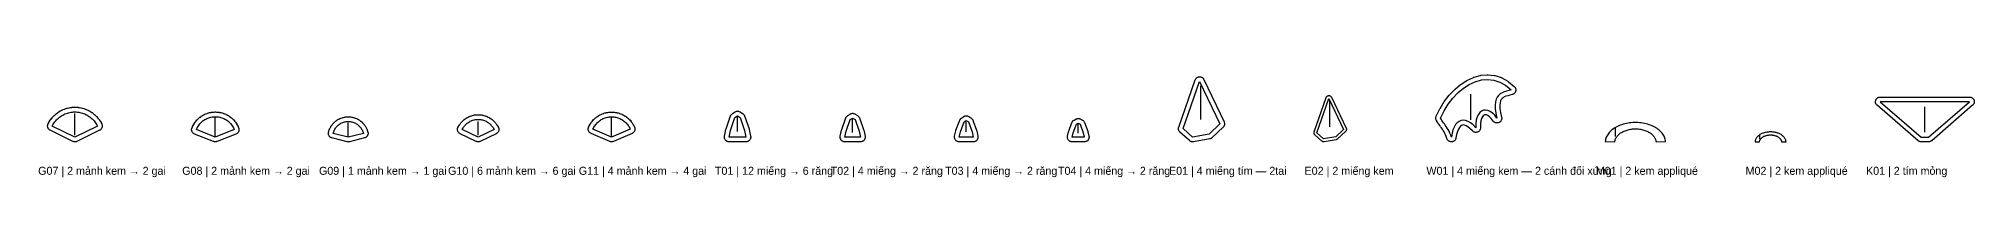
# Model space of a CAD drawing. Header units: millimetres. Extents: x 0 to 1635, y -23 to 178.
# Drawn here: x 1223.3 to 1634.5, y -5.5 to 16.2 of the extents above; entities that cross this region are included whole.
import ezdxf

# ---------------------------------------------------------------- set-up
doc = ezdxf.new("R2010")
doc.units = ezdxf.units.MM
for name, color, linetype in [('CUT', 7, 'Continuous'), ('GRAIN', 8, 'Continuous'), ('LABEL', 7, 'Continuous'), ('SEW', 1, 'Continuous')]:
    doc.layers.add(name, color=color, linetype=linetype)

msp = doc.modelspace()

# ---------------------------------------------------------------- linework, layer by layer
at = {"layer": 'CUT'}
for points in [[(1465.77, 4.06), (1465.7, 4.13), (1465.64, 4.2), (1465.59, 4.28), (1465.54, 4.37), (1465.5, 4.46), (1465.47, 4.55), (1465.45, 4.65), (1465.44, 4.74), (1465.44, 4.84), (1465.45, 4.94), (1465.47, 5.04), (1465.5, 5.13), (1469, 15.13), (1469.04, 15.22), (1469.08, 15.31), (1469.14, 15.39), (1469.2, 15.47), (1469.27, 15.54), (1469.34, 15.6), (1469.42, 15.65), (1469.51, 15.7), (1469.6, 15.74), (1469.69, 15.77), (1469.79, 15.79), (1469.89, 15.8), (1469.99, 15.8), (1470.08, 15.79), (1470.18, 15.77), (1470.27, 15.74), (1470.37, 15.71), (1470.45, 15.66), (1470.53, 15.61), (1470.61, 15.54), (1470.68, 15.47), (1470.74, 15.4), (1470.8, 15.32), (1470.84, 15.23), (1475.14, 6.23), (1475.18, 6.14), (1475.21, 6.05), (1475.23, 5.96), (1475.24, 5.86), (1475.24, 5.76), (1475.23, 5.67), (1475.22, 5.57), (1475.19, 5.48), (1475.15, 5.39), (1475.11, 5.3), (1475.06, 5.22), (1475, 5.15), (1474.93, 5.08), (1472.63, 2.88), (1472.56, 2.81), (1472.48, 2.76), (1472.39, 2.71), (1472.3, 2.67), (1472.21, 2.64), (1472.11, 2.61), (1468.61, 2.01), (1468.51, 2), (1468.41, 2), (1468.31, 2.01), (1468.21, 2.03), (1468.12, 2.05), (1468.02, 2.09), (1467.93, 2.14), (1467.85, 2.19), (1467.77, 2.26), (1465.77, 4.06)], [(1520.26, 6.52), (1520.22, 6.6), (1520.18, 6.69), (1520.16, 6.79), (1520.14, 6.88), (1520.13, 6.98), (1520.14, 7.07), (1520.15, 7.17), (1520.17, 7.26), (1520.2, 7.35), (1520.24, 7.44), (1521, 9), (1521.04, 9.08), (1521.93, 10.52), (1521.99, 10.6), (1522.98, 11.9), (1523.05, 11.98), (1524.14, 13.12), (1524.23, 13.2), (1525.39, 14.17), (1525.49, 14.25), (1526.72, 15.03), (1526.84, 15.1), (1528.11, 15.67), (1528.18, 15.7), (1528.26, 15.73), (1529.55, 16.08), (1529.64, 16.1), (1529.73, 16.11), (1531.04, 16.23), (1531.13, 16.23), (1531.23, 16.23), (1532.53, 16.09), (1532.63, 16.08), (1532.73, 16.05), (1534.01, 15.64), (1534.1, 15.61), (1534.19, 15.56), (1535.44, 14.87), (1535.52, 14.82), (1535.59, 14.76), (1536.78, 13.77), (1536.85, 13.7), (1536.91, 13.63), (1536.97, 13.55), (1537.02, 13.47), (1537.06, 13.38), (1537.09, 13.29), (1537.11, 13.2), (1537.13, 13.1), (1537.13, 13.01), (1537.13, 12.91), (1537.12, 12.81), (1537.09, 12.72), (1537.06, 12.63), (1537.02, 12.54), (1536.98, 12.46), (1536.92, 12.38), (1536.86, 12.31), (1536.79, 12.24), (1536.71, 12.18), (1536.63, 12.13), (1536.54, 12.09), (1536.45, 12.05), (1536.36, 12.03), (1535.87, 11.91), (1535.42, 11.79), (1535.02, 11.66), (1534.69, 11.52), (1534.42, 11.35), (1534.2, 11.17), (1534.03, 10.95), (1533.9, 10.67), (1533.79, 10.29), (1533.74, 9.76), (1533.76, 9.09), (1533.88, 8.25), (1534.11, 7.22), (1534.13, 7.12), (1534.13, 7.03), (1534.13, 6.93), (1534.12, 6.83), (1534.1, 6.74), (1534.07, 6.65), (1534.03, 6.56), (1533.98, 6.47), (1533.93, 6.39), (1533.87, 6.32), (1533.8, 6.25), (1533.72, 6.19), (1533.64, 6.14), (1533.56, 6.09), (1533.47, 6.06), (1533.37, 6.03), (1533.28, 6.01), (1533.18, 6), (1533.09, 6), (1532.99, 6.01), (1532.89, 6.03), (1532.8, 6.06), (1532.71, 6.09), (1532.63, 6.14), (1532.54, 6.19), (1532.47, 6.25), (1532.4, 6.32), (1532.34, 6.39), (1531.91, 6.96), (1531.53, 7.33), (1531.19, 7.57), (1530.91, 7.7), (1530.69, 7.73), (1530.52, 7.72), (1530.37, 7.65), (1530.21, 7.52), (1530.03, 7.29), (1529.86, 6.93), (1529.72, 6.43), (1529.64, 5.8), (1529.63, 5), (1529.63, 4.9), (1529.61, 4.8), (1529.59, 4.71), (1529.56, 4.61), (1529.51, 4.52), (1529.46, 4.44), (1529.4, 4.36), (1529.34, 4.29), (1529.27, 4.22), (1529.19, 4.17), (1529.1, 4.12), (1529.01, 4.07), (1528.92, 4.04), (1528.82, 4.02), (1528.73, 4), (1528.63, 4), (1528.53, 4.01), (1528.43, 4.02), (1528.34, 4.04), (1528.25, 4.08), (1528.16, 4.12), (1528.07, 4.17), (1528, 4.23), (1527.92, 4.3), (1527.39, 4.83), (1526.94, 5.19), (1526.55, 5.42), (1526.22, 5.54), (1525.97, 5.57), (1525.77, 5.54), (1525.58, 5.46), (1525.37, 5.31), (1525.15, 5.05), (1524.93, 4.68), (1524.73, 4.19), (1524.56, 3.58), (1524.42, 2.82), (1524.4, 2.73), (1524.37, 2.64), (1524.33, 2.55), (1524.28, 2.46), (1524.22, 2.38), (1524.16, 2.31), (1524.09, 2.24), (1524.01, 2.18), (1523.93, 2.13), (1523.84, 2.08), (1523.75, 2.05), (1523.65, 2.02), (1523.56, 2.01), (1523.46, 2), (1523.36, 2), (1523.26, 2.01), (1523.17, 2.04), (1523.08, 2.07), (1522.99, 2.11), (1522.9, 2.15), (1522.82, 2.21), (1522.75, 2.27), (1522.68, 2.34), (1522.62, 2.42), (1522.57, 2.5), (1522.52, 2.59), (1522.49, 2.68), (1522.35, 3.1), (1522.2, 3.45), (1522.05, 3.79), (1521.88, 4.1), (1521.7, 4.39), (1521.52, 4.67), (1521.33, 4.94), (1521.14, 5.2), (1520.95, 5.45), (1520.95, 5.46), (1520.77, 5.71), (1520.76, 5.72), (1520.59, 5.96), (1520.57, 6), (1520.42, 6.23), (1520.39, 6.29), (1520.26, 6.52)], [(1231.39, 2.1), (1231.3, 2.06), (1231.2, 2.03), (1231.11, 2.01), (1231, 2), (1230.9, 2), (1230.8, 2.01), (1230.7, 2.03), (1230.61, 2.06), (1230.51, 2.1), (1225.71, 4.45), (1225.62, 4.5), (1225.54, 4.56), (1225.46, 4.62), (1225.4, 4.69), (1225.33, 4.77), (1225.28, 4.85), (1225.24, 4.94), (1225.2, 5.04), (1225.17, 5.13), (1225.16, 5.23), (1225.15, 5.33), (1225.15, 5.43), (1225.17, 5.53), (1225.19, 5.63), (1225.22, 5.72), (1225.26, 5.81), (1225.39, 6.05), (1225.41, 6.1), (1225.55, 6.33), (1225.58, 6.37), (1225.73, 6.6), (1225.75, 6.64), (1225.91, 6.86), (1225.95, 6.9), (1226.12, 7.11), (1226.15, 7.15), (1226.33, 7.35), (1226.37, 7.39), (1226.56, 7.58), (1226.59, 7.61), (1226.8, 7.8), (1226.83, 7.83), (1227.04, 8), (1227.08, 8.03), (1227.3, 8.19), (1227.34, 8.22), (1227.57, 8.37), (1227.61, 8.4), (1227.85, 8.54), (1227.89, 8.56), (1228.13, 8.69), (1228.18, 8.71), (1228.42, 8.82), (1228.47, 8.84), (1228.72, 8.94), (1228.77, 8.96), (1229.03, 9.05), (1229.08, 9.06), (1229.34, 9.14), (1229.39, 9.15), (1229.65, 9.21), (1229.7, 9.22), (1229.97, 9.27), (1230.02, 9.28), (1230.29, 9.31), (1230.34, 9.32), (1230.61, 9.34), (1230.66, 9.34), (1230.93, 9.35), (1230.98, 9.35), (1231.25, 9.34), (1231.3, 9.34), (1231.57, 9.32), (1231.62, 9.31), (1231.89, 9.28), (1231.94, 9.27), (1232.21, 9.22), (1232.26, 9.21), (1232.52, 9.15), (1232.57, 9.14), (1232.83, 9.06), (1232.88, 9.05), (1233.14, 8.96), (1233.19, 8.94), (1233.44, 8.84), (1233.48, 8.82), (1233.73, 8.71), (1233.78, 8.69), (1234.02, 8.56), (1234.06, 8.54), (1234.29, 8.4), (1234.34, 8.37), (1234.56, 8.22), (1234.61, 8.19), (1234.82, 8.03), (1234.86, 8), (1235.07, 7.83), (1235.11, 7.8), (1235.31, 7.61), (1235.35, 7.58), (1235.54, 7.39), (1235.58, 7.35), (1235.76, 7.15), (1235.79, 7.11), (1235.96, 6.9), (1235.99, 6.86), (1236.15, 6.64), (1236.18, 6.6), (1236.33, 6.37), (1236.36, 6.33), (1236.5, 6.1), (1236.52, 6.05), (1236.65, 5.81), (1236.69, 5.72), (1236.72, 5.63), (1236.74, 5.53), (1236.76, 5.43), (1236.76, 5.33), (1236.75, 5.23), (1236.74, 5.13), (1236.71, 5.04), (1236.67, 4.94), (1236.63, 4.85), (1236.57, 4.77), (1236.51, 4.69), (1236.44, 4.62), (1236.37, 4.56), (1236.29, 4.5), (1236.2, 4.45), (1231.39, 2.1)], [(1261.15, 2.07), (1261.06, 2.04), (1260.97, 2.02), (1260.88, 2), (1260.79, 2), (1260.7, 2), (1260.6, 2.02), (1260.51, 2.04), (1260.42, 2.07), (1256.39, 3.64), (1256.3, 3.69), (1256.22, 3.74), (1256.14, 3.79), (1256.06, 3.86), (1255.99, 3.93), (1255.93, 4.01), (1255.88, 4.1), (1255.84, 4.19), (1255.8, 4.28), (1255.78, 4.38), (1255.76, 4.48), (1255.76, 4.58), (1255.76, 4.68), (1255.78, 4.77), (1255.8, 4.87), (1255.84, 4.97), (1255.93, 5.18), (1255.95, 5.23), (1256.06, 5.44), (1256.08, 5.49), (1256.2, 5.7), (1256.22, 5.74), (1256.35, 5.94), (1256.38, 5.99), (1256.52, 6.18), (1256.55, 6.22), (1256.7, 6.41), (1256.73, 6.45), (1256.89, 6.63), (1256.92, 6.67), (1257.09, 6.83), (1257.13, 6.87), (1257.3, 7.03), (1257.35, 7.06), (1257.53, 7.21), (1257.57, 7.25), (1257.76, 7.38), (1257.81, 7.41), (1258.01, 7.54), (1258.05, 7.57), (1258.26, 7.69), (1258.31, 7.71), (1258.52, 7.82), (1258.57, 7.84), (1258.78, 7.93), (1258.83, 7.95), (1259.05, 8.04), (1259.11, 8.05), (1259.33, 8.12), (1259.38, 8.14), (1259.61, 8.19), (1259.66, 8.21), (1259.9, 8.25), (1259.95, 8.26), (1260.18, 8.29), (1260.24, 8.3), (1260.47, 8.32), (1260.53, 8.32), (1260.76, 8.33), (1260.82, 8.33), (1261.05, 8.32), (1261.11, 8.32), (1261.34, 8.3), (1261.39, 8.29), (1261.63, 8.26), (1261.68, 8.25), (1261.91, 8.21), (1261.97, 8.19), (1262.19, 8.14), (1262.25, 8.12), (1262.47, 8.05), (1262.52, 8.04), (1262.75, 7.95), (1262.8, 7.93), (1263.01, 7.84), (1263.06, 7.82), (1263.27, 7.71), (1263.32, 7.69), (1263.52, 7.57), (1263.57, 7.54), (1263.77, 7.41), (1263.81, 7.38), (1264.01, 7.25), (1264.05, 7.21), (1264.23, 7.06), (1264.27, 7.03), (1264.45, 6.87), (1264.49, 6.83), (1264.65, 6.67), (1264.69, 6.63), (1264.85, 6.45), (1264.88, 6.41), (1265.03, 6.22), (1265.06, 6.18), (1265.2, 5.99), (1265.23, 5.94), (1265.35, 5.74), (1265.38, 5.7), (1265.5, 5.49), (1265.52, 5.44), (1265.63, 5.23), (1265.65, 5.18), (1265.74, 4.97), (1265.77, 4.87), (1265.8, 4.77), (1265.81, 4.68), (1265.82, 4.58), (1265.81, 4.48), (1265.8, 4.38), (1265.77, 4.28), (1265.74, 4.19), (1265.7, 4.1), (1265.64, 4.01), (1265.58, 3.93), (1265.52, 3.86), (1265.44, 3.79), (1265.36, 3.74), (1265.27, 3.69), (1265.18, 3.64), (1261.15, 2.07)], [(1345.39, 2.08), (1345.29, 2.05), (1345.19, 2.02), (1345.09, 2), (1344.99, 2), (1344.89, 2), (1344.79, 2.02), (1344.69, 2.05), (1344.6, 2.08), (1340.64, 3.77), (1340.55, 3.82), (1340.46, 3.87), (1340.38, 3.93), (1340.31, 4), (1340.25, 4.07), (1340.19, 4.16), (1340.14, 4.24), (1340.1, 4.33), (1340.07, 4.43), (1340.05, 4.53), (1340.03, 4.63), (1340.03, 4.72), (1340.04, 4.82), (1340.06, 4.92), (1340.09, 5.02), (1340.12, 5.11), (1340.22, 5.32), (1340.24, 5.37), (1340.35, 5.57), (1340.37, 5.61), (1340.49, 5.81), (1340.52, 5.86), (1340.65, 6.05), (1340.68, 6.09), (1340.81, 6.27), (1340.85, 6.31), (1340.99, 6.49), (1341.03, 6.53), (1341.18, 6.7), (1341.22, 6.73), (1341.38, 6.89), (1341.42, 6.93), (1341.6, 7.08), (1341.64, 7.11), (1341.82, 7.25), (1341.86, 7.28), (1342.05, 7.42), (1342.09, 7.44), (1342.28, 7.57), (1342.33, 7.59), (1342.53, 7.7), (1342.58, 7.73), (1342.78, 7.83), (1342.83, 7.85), (1343.04, 7.94), (1343.09, 7.96), (1343.31, 8.03), (1343.36, 8.05), (1343.58, 8.12), (1343.63, 8.13), (1343.85, 8.18), (1343.9, 8.19), (1344.13, 8.24), (1344.18, 8.24), (1344.4, 8.28), (1344.46, 8.28), (1344.68, 8.3), (1344.74, 8.3), (1344.97, 8.31), (1345.02, 8.31), (1345.25, 8.3), (1345.3, 8.3), (1345.53, 8.28), (1345.58, 8.28), (1345.81, 8.24), (1345.86, 8.24), (1346.08, 8.19), (1346.14, 8.18), (1346.36, 8.13), (1346.41, 8.12), (1346.63, 8.05), (1346.68, 8.03), (1346.89, 7.96), (1346.94, 7.94), (1347.15, 7.85), (1347.2, 7.83), (1347.41, 7.73), (1347.45, 7.7), (1347.65, 7.59), (1347.7, 7.57), (1347.89, 7.44), (1347.94, 7.42), (1348.13, 7.28), (1348.17, 7.25), (1348.35, 7.11), (1348.39, 7.08), (1348.56, 6.93), (1348.6, 6.89), (1348.76, 6.73), (1348.8, 6.7), (1348.96, 6.53), (1348.99, 6.49), (1349.14, 6.31), (1349.17, 6.27), (1349.31, 6.09), (1349.34, 6.05), (1349.47, 5.86), (1349.49, 5.81), (1349.61, 5.61), (1349.64, 5.57), (1349.74, 5.37), (1349.77, 5.32), (1349.86, 5.11), (1349.9, 5.02), (1349.93, 4.92), (1349.95, 4.82), (1349.95, 4.72), (1349.95, 4.63), (1349.94, 4.53), (1349.92, 4.43), (1349.89, 4.33), (1349.85, 4.24), (1349.8, 4.16), (1349.74, 4.07), (1349.67, 4), (1349.6, 3.93), (1349.52, 3.87), (1349.44, 3.82), (1349.35, 3.77), (1345.39, 2.08)], [(1369.95, 2), (1369.85, 2), (1369.76, 2.02), (1369.66, 2.04), (1369.57, 2.08), (1369.48, 2.12), (1369.39, 2.17), (1369.31, 2.23), (1369.24, 2.3), (1369.18, 2.37), (1369.12, 2.45), (1369.07, 2.54), (1369.03, 2.63), (1368.99, 2.72), (1368.97, 2.82), (1368.96, 2.91), (1368.95, 3.01), (1368.96, 3.11), (1368.98, 3.21), (1369.28, 4.61), (1369.31, 4.73), (1370.26, 7.48), (1370.29, 7.57), (1370.34, 7.65), (1370.39, 7.73), (1370.45, 7.81), (1370.52, 7.88), (1370.59, 7.94), (1370.67, 7.99), (1371.22, 8.34), (1371.3, 8.39), (1371.38, 8.43), (1371.47, 8.46), (1371.57, 8.48), (1371.66, 8.5), (1371.75, 8.5), (1371.85, 8.5), (1371.94, 8.48), (1372.03, 8.46), (1372.12, 8.43), (1372.21, 8.39), (1372.29, 8.34), (1372.84, 7.99), (1372.92, 7.94), (1372.99, 7.88), (1373.06, 7.81), (1373.12, 7.73), (1373.17, 7.65), (1373.21, 7.57), (1373.25, 7.48), (1374.2, 4.73), (1374.23, 4.61), (1374.53, 3.21), (1374.55, 3.11), (1374.55, 3.01), (1374.55, 2.91), (1374.54, 2.82), (1374.51, 2.72), (1374.48, 2.63), (1374.44, 2.54), (1374.39, 2.45), (1374.33, 2.37), (1374.26, 2.3), (1374.19, 2.23), (1374.11, 2.17), (1374.03, 2.12), (1373.94, 2.08), (1373.85, 2.04), (1373.75, 2.02), (1373.65, 2), (1373.55, 2), (1369.95, 2)], [(1494.44, 3.47), (1494.4, 3.51), (1494.36, 3.55), (1494.33, 3.6), (1494.3, 3.65), (1494.28, 3.71), (1494.26, 3.76), (1494.25, 3.82), (1494.24, 3.88), (1494.24, 3.94), (1494.25, 4), (1494.26, 4.06), (1494.27, 4.11), (1496.83, 11.41), (1496.85, 11.47), (1496.88, 11.52), (1496.91, 11.57), (1496.95, 11.61), (1496.99, 11.66), (1497.04, 11.69), (1497.08, 11.73), (1497.14, 11.75), (1497.19, 11.78), (1497.25, 11.79), (1497.3, 11.81), (1497.36, 11.81), (1497.42, 11.81), (1497.48, 11.81), (1497.54, 11.8), (1497.6, 11.78), (1497.65, 11.76), (1497.7, 11.73), (1497.75, 11.7), (1497.8, 11.66), (1497.84, 11.62), (1497.88, 11.57), (1497.91, 11.52), (1497.94, 11.47), (1501.08, 4.9), (1501.1, 4.85), (1501.12, 4.79), (1501.13, 4.74), (1501.13, 4.68), (1501.13, 4.62), (1501.13, 4.56), (1501.12, 4.51), (1501.1, 4.45), (1501.08, 4.4), (1501.06, 4.35), (1501.03, 4.3), (1500.99, 4.25), (1500.95, 4.21), (1499.27, 2.6), (1499.23, 2.57), (1499.18, 2.53), (1499.13, 2.5), (1499.07, 2.48), (1499.02, 2.46), (1498.96, 2.45), (1496.4, 2.01), (1496.34, 2), (1496.28, 2), (1496.22, 2), (1496.16, 2.02), (1496.11, 2.03), (1496.05, 2.05), (1496, 2.08), (1495.95, 2.12), (1495.9, 2.15), (1494.44, 3.47)], [(1622.6, 2.24), (1613.9, 9.74), (1613.83, 9.81), (1613.76, 9.88), (1613.71, 9.96), (1613.66, 10.05), (1613.62, 10.14), (1613.59, 10.23), (1613.57, 10.32), (1613.55, 10.42), (1613.55, 10.52), (1613.56, 10.61), (1613.57, 10.71), (1613.6, 10.8), (1613.63, 10.89), (1613.67, 10.98), (1613.72, 11.06), (1613.78, 11.14), (1613.85, 11.21), (1613.92, 11.28), (1614, 11.33), (1614.08, 11.38), (1614.17, 11.43), (1614.26, 11.46), (1614.36, 11.48), (1614.45, 11.5), (1614.55, 11.5), (1633.55, 11.5), (1633.65, 11.5), (1633.74, 11.48), (1633.84, 11.46), (1633.93, 11.43), (1634.02, 11.38), (1634.1, 11.33), (1634.18, 11.28), (1634.25, 11.21), (1634.32, 11.14), (1634.38, 11.06), (1634.43, 10.98), (1634.47, 10.89), (1634.5, 10.8), (1634.53, 10.71), (1634.54, 10.61), (1634.55, 10.52), (1634.55, 10.42), (1634.53, 10.32), (1634.51, 10.23), (1634.48, 10.14), (1634.44, 10.05), (1634.39, 9.96), (1634.34, 9.88), (1634.27, 9.81), (1634.2, 9.74), (1625.5, 2.24), (1625.42, 2.18), (1625.34, 2.13), (1625.25, 2.08), (1625.15, 2.05), (1625.05, 2.02), (1624.95, 2), (1624.85, 2), (1623.25, 2), (1623.15, 2), (1623.05, 2.02), (1622.95, 2.05), (1622.85, 2.08), (1622.76, 2.13), (1622.68, 2.18), (1622.6, 2.24)], [(1289.27, 2.03), (1289.18, 2.01), (1289.08, 2), (1288.98, 2), (1288.89, 2.01), (1288.79, 2.03), (1285.58, 2.82), (1285.48, 2.85), (1285.39, 2.89), (1285.3, 2.94), (1285.22, 2.99), (1285.14, 3.06), (1285.07, 3.13), (1285.01, 3.21), (1284.95, 3.29), (1284.91, 3.38), (1284.87, 3.47), (1284.84, 3.57), (1284.83, 3.67), (1284.82, 3.77), (1284.82, 3.87), (1284.83, 3.96), (1284.86, 4.06), (1284.91, 4.25), (1284.93, 4.31), (1284.99, 4.5), (1285.01, 4.56), (1285.09, 4.74), (1285.11, 4.8), (1285.2, 4.98), (1285.23, 5.03), (1285.33, 5.2), (1285.36, 5.26), (1285.47, 5.42), (1285.5, 5.47), (1285.62, 5.63), (1285.66, 5.68), (1285.79, 5.84), (1285.83, 5.88), (1285.96, 6.03), (1286.01, 6.07), (1286.15, 6.21), (1286.2, 6.25), (1286.35, 6.37), (1286.4, 6.41), (1286.56, 6.53), (1286.61, 6.56), (1286.78, 6.67), (1286.83, 6.7), (1287, 6.8), (1287.06, 6.83), (1287.24, 6.92), (1287.29, 6.94), (1287.48, 7.02), (1287.53, 7.04), (1287.72, 7.1), (1287.78, 7.12), (1287.97, 7.18), (1288.03, 7.19), (1288.23, 7.23), (1288.29, 7.24), (1288.48, 7.27), (1288.54, 7.28), (1288.74, 7.3), (1288.8, 7.3), (1289, 7.31), (1289.06, 7.31), (1289.26, 7.3), (1289.32, 7.3), (1289.52, 7.28), (1289.58, 7.27), (1289.78, 7.24), (1289.84, 7.23), (1290.03, 7.19), (1290.09, 7.18), (1290.28, 7.12), (1290.34, 7.1), (1290.53, 7.04), (1290.59, 7.02), (1290.77, 6.94), (1290.83, 6.92), (1291.01, 6.83), (1291.06, 6.8), (1291.24, 6.7), (1291.29, 6.67), (1291.45, 6.56), (1291.5, 6.53), (1291.67, 6.41), (1291.71, 6.37), (1291.87, 6.25), (1291.91, 6.21), (1292.06, 6.07), (1292.1, 6.03), (1292.24, 5.88), (1292.28, 5.84), (1292.41, 5.68), (1292.44, 5.63), (1292.56, 5.47), (1292.6, 5.42), (1292.7, 5.26), (1292.74, 5.2), (1292.83, 5.03), (1292.86, 4.98), (1292.95, 4.8), (1292.97, 4.74), (1293.05, 4.56), (1293.07, 4.5), (1293.14, 4.31), (1293.16, 4.25), (1293.21, 4.06), (1293.23, 3.96), (1293.24, 3.87), (1293.25, 3.77), (1293.24, 3.67), (1293.22, 3.57), (1293.19, 3.47), (1293.16, 3.38), (1293.11, 3.29), (1293.06, 3.21), (1292.99, 3.13), (1292.92, 3.06), (1292.85, 2.99), (1292.76, 2.94), (1292.67, 2.89), (1292.58, 2.85), (1292.49, 2.82), (1289.27, 2.03)], [(1317.06, 2.09), (1316.97, 2.06), (1316.88, 2.03), (1316.78, 2.01), (1316.69, 2), (1316.59, 2), (1316.49, 2.01), (1316.4, 2.03), (1316.3, 2.06), (1316.21, 2.09), (1312.82, 3.69), (1312.73, 3.74), (1312.65, 3.8), (1312.57, 3.86), (1312.5, 3.93), (1312.44, 4.01), (1312.38, 4.09), (1312.34, 4.18), (1312.3, 4.27), (1312.27, 4.37), (1312.25, 4.47), (1312.25, 4.56), (1312.25, 4.66), (1312.26, 4.76), (1312.28, 4.86), (1312.31, 4.96), (1312.35, 5.05), (1312.44, 5.22), (1312.46, 5.26), (1312.56, 5.43), (1312.58, 5.48), (1312.69, 5.64), (1312.72, 5.68), (1312.83, 5.84), (1312.86, 5.88), (1312.98, 6.03), (1313.01, 6.07), (1313.14, 6.21), (1313.18, 6.25), (1313.31, 6.39), (1313.35, 6.42), (1313.49, 6.56), (1313.53, 6.59), (1313.68, 6.71), (1313.72, 6.74), (1313.87, 6.86), (1313.91, 6.89), (1314.07, 7), (1314.12, 7.02), (1314.28, 7.12), (1314.33, 7.15), (1314.5, 7.24), (1314.54, 7.26), (1314.72, 7.34), (1314.76, 7.36), (1314.94, 7.44), (1314.99, 7.45), (1315.17, 7.52), (1315.22, 7.53), (1315.41, 7.59), (1315.46, 7.6), (1315.64, 7.64), (1315.69, 7.66), (1315.88, 7.69), (1315.93, 7.7), (1316.13, 7.72), (1316.18, 7.73), (1316.37, 7.74), (1316.42, 7.74), (1316.61, 7.75), (1316.66, 7.75), (1316.86, 7.74), (1316.91, 7.74), (1317.1, 7.73), (1317.15, 7.72), (1317.34, 7.7), (1317.39, 7.69), (1317.58, 7.66), (1317.63, 7.64), (1317.82, 7.6), (1317.87, 7.59), (1318.06, 7.53), (1318.1, 7.52), (1318.29, 7.45), (1318.34, 7.44), (1318.51, 7.36), (1318.56, 7.34), (1318.74, 7.26), (1318.78, 7.24), (1318.95, 7.15), (1319, 7.12), (1319.16, 7.02), (1319.21, 7), (1319.37, 6.89), (1319.41, 6.86), (1319.56, 6.74), (1319.6, 6.71), (1319.75, 6.59), (1319.79, 6.56), (1319.93, 6.42), (1319.97, 6.39), (1320.1, 6.25), (1320.14, 6.21), (1320.26, 6.07), (1320.3, 6.03), (1320.42, 5.88), (1320.45, 5.84), (1320.56, 5.68), (1320.59, 5.64), (1320.69, 5.48), (1320.72, 5.43), (1320.81, 5.26), (1320.84, 5.22), (1320.93, 5.05), (1320.97, 4.96), (1321, 4.86), (1321.02, 4.76), (1321.03, 4.66), (1321.03, 4.56), (1321.02, 4.47), (1321.01, 4.37), (1320.98, 4.27), (1320.94, 4.18), (1320.89, 4.09), (1320.84, 4.01), (1320.78, 3.93), (1320.71, 3.86), (1320.63, 3.8), (1320.55, 3.74), (1320.46, 3.69), (1317.06, 2.09)], [(1394.55, 2), (1394.45, 2), (1394.36, 2.02), (1394.26, 2.04), (1394.17, 2.08), (1394.08, 2.12), (1393.99, 2.17), (1393.91, 2.23), (1393.84, 2.3), (1393.77, 2.37), (1393.72, 2.45), (1393.67, 2.54), (1393.62, 2.63), (1393.59, 2.72), (1393.57, 2.82), (1393.56, 2.92), (1393.55, 3.02), (1393.56, 3.12), (1393.58, 3.21), (1393.85, 4.47), (1393.89, 4.59), (1394.76, 7.07), (1394.8, 7.16), (1394.84, 7.24), (1394.89, 7.32), (1394.95, 7.4), (1395.02, 7.47), (1395.1, 7.53), (1395.17, 7.58), (1395.68, 7.9), (1395.77, 7.95), (1395.86, 7.99), (1395.96, 8.02), (1396.06, 8.04), (1396.16, 8.05), (1396.26, 8.05), (1396.36, 8.04), (1396.46, 8.02), (1396.56, 7.99), (1396.65, 7.95), (1396.74, 7.9), (1397.24, 7.58), (1397.32, 7.53), (1397.4, 7.47), (1397.46, 7.4), (1397.52, 7.32), (1397.58, 7.24), (1397.62, 7.16), (1397.66, 7.07), (1398.53, 4.59), (1398.57, 4.47), (1398.84, 3.21), (1398.86, 3.12), (1398.86, 3.02), (1398.86, 2.92), (1398.85, 2.82), (1398.83, 2.72), (1398.79, 2.63), (1398.75, 2.54), (1398.7, 2.45), (1398.64, 2.37), (1398.58, 2.3), (1398.51, 2.23), (1398.43, 2.17), (1398.34, 2.12), (1398.25, 2.08), (1398.16, 2.04), (1398.06, 2.02), (1397.96, 2), (1397.87, 2), (1394.55, 2)], [(1418.86, 2), (1418.77, 2), (1418.67, 2.02), (1418.57, 2.04), (1418.48, 2.08), (1418.39, 2.12), (1418.3, 2.17), (1418.22, 2.23), (1418.15, 2.3), (1418.08, 2.38), (1418.02, 2.46), (1417.97, 2.54), (1417.93, 2.63), (1417.9, 2.73), (1417.88, 2.83), (1417.87, 2.93), (1417.86, 3.02), (1417.87, 3.12), (1417.89, 3.22), (1418.14, 4.31), (1418.17, 4.44), (1418.96, 6.58), (1419, 6.67), (1419.05, 6.76), (1419.1, 6.84), (1419.16, 6.91), (1419.23, 6.98), (1419.31, 7.04), (1419.39, 7.1), (1419.85, 7.37), (1419.93, 7.41), (1420.02, 7.45), (1420.12, 7.48), (1420.21, 7.5), (1420.31, 7.51), (1420.41, 7.51), (1420.51, 7.5), (1420.6, 7.48), (1420.69, 7.45), (1420.79, 7.41), (1420.87, 7.37), (1421.33, 7.1), (1421.41, 7.04), (1421.48, 6.98), (1421.55, 6.91), (1421.62, 6.84), (1421.67, 6.76), (1421.72, 6.67), (1421.75, 6.58), (1422.54, 4.44), (1422.58, 4.31), (1422.83, 3.22), (1422.84, 3.12), (1422.85, 3.02), (1422.85, 2.93), (1422.84, 2.83), (1422.82, 2.73), (1422.78, 2.63), (1422.74, 2.54), (1422.69, 2.46), (1422.63, 2.38), (1422.57, 2.3), (1422.5, 2.23), (1422.42, 2.17), (1422.33, 2.12), (1422.24, 2.08), (1422.15, 2.04), (1422.05, 2.02), (1421.95, 2), (1421.85, 2), (1418.86, 2)], [(1442.85, 2), (1442.75, 2), (1442.65, 2.02), (1442.56, 2.04), (1442.46, 2.08), (1442.37, 2.12), (1442.29, 2.17), (1442.21, 2.24), (1442.13, 2.3), (1442.07, 2.38), (1442.01, 2.46), (1441.96, 2.55), (1441.92, 2.64), (1441.89, 2.73), (1441.87, 2.83), (1441.85, 2.93), (1441.85, 3.03), (1441.86, 3.13), (1441.88, 3.23), (1442.09, 4.15), (1442.13, 4.28), (1442.82, 6.09), (1442.85, 6.18), (1442.9, 6.27), (1442.96, 6.35), (1443.02, 6.42), (1443.09, 6.49), (1443.17, 6.55), (1443.25, 6.6), (1443.64, 6.83), (1443.73, 6.88), (1443.82, 6.91), (1443.91, 6.94), (1444, 6.96), (1444.1, 6.97), (1444.2, 6.97), (1444.29, 6.96), (1444.39, 6.94), (1444.48, 6.91), (1444.57, 6.88), (1444.65, 6.83), (1445.05, 6.6), (1445.13, 6.55), (1445.21, 6.49), (1445.28, 6.42), (1445.34, 6.35), (1445.39, 6.27), (1445.44, 6.18), (1445.48, 6.09), (1446.16, 4.28), (1446.2, 4.15), (1446.42, 3.23), (1446.44, 3.13), (1446.44, 3.03), (1446.44, 2.93), (1446.43, 2.83), (1446.41, 2.73), (1446.38, 2.64), (1446.34, 2.55), (1446.29, 2.46), (1446.23, 2.38), (1446.16, 2.3), (1446.09, 2.24), (1446.01, 2.17), (1445.92, 2.12), (1445.83, 2.08), (1445.74, 2.04), (1445.64, 2.02), (1445.54, 2), (1445.44, 2), (1442.85, 2)], [(1568.96, 2.07), (1568.93, 2.3), (1568.88, 2.53), (1568.82, 2.76), (1568.73, 2.99), (1568.63, 3.21), (1568.5, 3.43), (1568.36, 3.65), (1568.2, 3.86), (1568.03, 4.06), (1567.83, 4.26), (1567.62, 4.45), (1567.4, 4.63), (1567.16, 4.8), (1566.91, 4.97), (1566.64, 5.12), (1566.36, 5.26), (1566.07, 5.4), (1565.77, 5.52), (1565.45, 5.63), (1565.13, 5.73), (1564.8, 5.82), (1564.47, 5.9), (1564.13, 5.96), (1563.78, 6.01), (1563.43, 6.05), (1563.08, 6.08), (1562.72, 6.09), (1562.37, 6.09), (1562.01, 6.08), (1561.66, 6.05), (1561.31, 6.01), (1560.97, 5.96), (1560.62, 5.9), (1560.29, 5.82), (1559.96, 5.73), (1559.64, 5.63), (1559.33, 5.52), (1559.02, 5.4), (1558.73, 5.26), (1558.45, 5.12), (1558.19, 4.97), (1557.93, 4.8), (1557.69, 4.63), (1557.47, 4.45), (1557.26, 4.26), (1557.07, 4.06), (1556.89, 3.86), (1556.73, 3.65), (1556.59, 3.43), (1556.47, 3.21), (1556.36, 2.99), (1556.28, 2.76), (1556.21, 2.53), (1556.16, 2.3), (1556.13, 2.07), (1558.17, 2), (1558.19, 2.16), (1558.22, 2.32), (1558.27, 2.47), (1558.33, 2.63), (1558.4, 2.78), (1558.48, 2.93), (1558.58, 3.08), (1558.69, 3.22), (1558.81, 3.36), (1558.94, 3.49), (1559.08, 3.62), (1559.24, 3.75), (1559.4, 3.87), (1559.57, 3.98), (1559.75, 4.08), (1559.94, 4.18), (1560.14, 4.27), (1560.35, 4.36), (1560.56, 4.43), (1560.78, 4.5), (1561.01, 4.56), (1561.23, 4.61), (1561.47, 4.66), (1561.7, 4.69), (1561.94, 4.72), (1562.18, 4.74), (1562.43, 4.75), (1562.67, 4.75), (1562.91, 4.74), (1563.15, 4.72), (1563.39, 4.69), (1563.63, 4.66), (1563.86, 4.61), (1564.09, 4.56), (1564.31, 4.5), (1564.53, 4.43), (1564.74, 4.36), (1564.95, 4.27), (1565.15, 4.18), (1565.34, 4.08), (1565.52, 3.98), (1565.69, 3.87), (1565.86, 3.75), (1566.01, 3.62), (1566.15, 3.49), (1566.29, 3.36), (1566.41, 3.22), (1566.51, 3.08), (1566.61, 2.93), (1566.7, 2.78), (1566.77, 2.63), (1566.82, 2.47), (1566.87, 2.32), (1566.9, 2.16), (1566.92, 2), (1568.96, 2.07)], [(1594.55, 2.03), (1594.54, 2.15), (1594.51, 2.27), (1594.48, 2.39), (1594.43, 2.51), (1594.38, 2.62), (1594.32, 2.73), (1594.24, 2.84), (1594.16, 2.95), (1594.07, 3.06), (1593.97, 3.16), (1593.86, 3.26), (1593.75, 3.35), (1593.63, 3.44), (1593.5, 3.52), (1593.36, 3.6), (1593.21, 3.68), (1593.06, 3.74), (1592.91, 3.81), (1592.75, 3.86), (1592.58, 3.92), (1592.42, 3.96), (1592.24, 4), (1592.07, 4.03), (1591.89, 4.06), (1591.71, 4.08), (1591.53, 4.09), (1591.35, 4.1), (1591.16, 4.1), (1590.98, 4.09), (1590.8, 4.08), (1590.62, 4.06), (1590.44, 4.03), (1590.27, 4), (1590.09, 3.96), (1589.92, 3.92), (1589.76, 3.86), (1589.6, 3.81), (1589.44, 3.74), (1589.29, 3.68), (1589.15, 3.6), (1589.01, 3.52), (1588.88, 3.44), (1588.76, 3.35), (1588.64, 3.26), (1588.54, 3.16), (1588.44, 3.06), (1588.35, 2.95), (1588.26, 2.84), (1588.19, 2.73), (1588.13, 2.62), (1588.07, 2.51), (1588.03, 2.39), (1588, 2.27), (1587.97, 2.15), (1587.96, 2.03), (1588.92, 2), (1588.93, 2.09), (1588.94, 2.17), (1588.97, 2.25), (1589, 2.34), (1589.04, 2.42), (1589.08, 2.5), (1589.13, 2.58), (1589.19, 2.65), (1589.26, 2.73), (1589.33, 2.8), (1589.4, 2.87), (1589.49, 2.93), (1589.57, 3), (1589.67, 3.06), (1589.76, 3.11), (1589.86, 3.17), (1589.97, 3.21), (1590.08, 3.26), (1590.19, 3.3), (1590.31, 3.34), (1590.43, 3.37), (1590.55, 3.4), (1590.68, 3.42), (1590.8, 3.44), (1590.93, 3.45), (1591.06, 3.46), (1591.19, 3.47), (1591.32, 3.47), (1591.45, 3.46), (1591.58, 3.45), (1591.7, 3.44), (1591.83, 3.42), (1591.96, 3.4), (1592.08, 3.37), (1592.2, 3.34), (1592.31, 3.3), (1592.43, 3.26), (1592.54, 3.21), (1592.64, 3.17), (1592.75, 3.11), (1592.84, 3.06), (1592.94, 3), (1593.02, 2.93), (1593.11, 2.87), (1593.18, 2.8), (1593.25, 2.73), (1593.32, 2.65), (1593.37, 2.58), (1593.43, 2.5), (1593.47, 2.42), (1593.51, 2.34), (1593.54, 2.25), (1593.56, 2.17), (1593.58, 2.09), (1593.59, 2), (1594.55, 2.03)]]:
    msp.add_lwpolyline(points, close=True, dxfattribs=at)
at = {"layer": 'GRAIN'}
for p, q in [((1470.23, 6.74), (1470.23, 13.86)), ((1497.61, 5.17), (1497.61, 10.69)), ((1527.58, 6.67), (1527.58, 12.14)), ((1624.05, 4.05), (1624.05, 9.45)), ((1230.95, 3.44), (1230.95, 7.98)), ((1260.79, 3.04), (1260.79, 7.17)), ((1289.03, 3.23), (1289.03, 6.02)), ((1316.64, 3.39), (1316.64, 6.32)), ((1344.99, 3.14), (1344.99, 7.26)), ((1371.75, 4.2), (1371.75, 7.35)), ((1396.21, 3.99), (1396.21, 7)), ((1420.36, 4.09), (1420.36, 6.23)), ((1444.15, 3.82), (1444.15, 5.84)), ((1558.34, 3.11), (1558.34, 4.93)), ((1589.01, 2.64), (1589.01, 3.41))]:
    msp.add_line(p, q, dxfattribs=at)
at = {"layer": 'SEW'}
for points in [[(1466.44, 4.8), (1469.94, 14.8), (1474.24, 5.8), (1471.94, 3.6), (1468.44, 3), (1466.44, 4.8)], [(1521.13, 7), (1521.9, 8.56), (1522.78, 10), (1523.78, 11.29), (1524.87, 12.43), (1526.03, 13.4), (1527.25, 14.18), (1528.52, 14.76), (1529.82, 15.12), (1531.13, 15.23), (1532.43, 15.1), (1533.71, 14.69), (1534.95, 14), (1536.13, 13), (1536.13, 13), (1535.63, 12.88), (1535.14, 12.75), (1534.67, 12.6), (1534.23, 12.41), (1533.83, 12.17), (1533.48, 11.86), (1533.18, 11.49), (1532.96, 11.03), (1532.8, 10.47), (1532.74, 9.8), (1532.76, 9), (1532.89, 8.08), (1533.13, 7), (1533.13, 7), (1532.66, 7.62), (1532.17, 8.1), (1531.68, 8.45), (1531.19, 8.66), (1530.72, 8.74), (1530.27, 8.7), (1529.86, 8.52), (1529.49, 8.23), (1529.17, 7.81), (1528.92, 7.28), (1528.74, 6.63), (1528.64, 5.87), (1528.63, 5), (1528.63, 5), (1528.06, 5.58), (1527.51, 6.02), (1526.97, 6.33), (1526.45, 6.51), (1525.96, 6.57), (1525.5, 6.51), (1525.08, 6.33), (1524.69, 6.04), (1524.34, 5.64), (1524.04, 5.13), (1523.78, 4.52), (1523.58, 3.81), (1523.43, 3), (1523.43, 3), (1523.29, 3.44), (1523.12, 3.86), (1522.94, 4.24), (1522.75, 4.59), (1522.55, 4.92), (1522.35, 5.23), (1522.15, 5.52), (1521.95, 5.79), (1521.76, 6.05), (1521.58, 6.3), (1521.41, 6.53), (1521.26, 6.77), (1521.13, 7)], [(1230.95, 3), (1226.15, 5.35), (1226.27, 5.59), (1226.41, 5.82), (1226.56, 6.05), (1226.72, 6.27), (1226.89, 6.48), (1227.07, 6.68), (1227.27, 6.87), (1227.47, 7.05), (1227.68, 7.23), (1227.9, 7.39), (1228.12, 7.54), (1228.36, 7.67), (1228.6, 7.8), (1228.84, 7.91), (1229.09, 8.01), (1229.35, 8.1), (1229.61, 8.18), (1229.88, 8.24), (1230.14, 8.29), (1230.41, 8.32), (1230.68, 8.34), (1230.95, 8.35), (1231.23, 8.34), (1231.5, 8.32), (1231.77, 8.29), (1232.03, 8.24), (1232.3, 8.18), (1232.56, 8.1), (1232.81, 8.01), (1233.07, 7.91), (1233.31, 7.8), (1233.55, 7.67), (1233.79, 7.54), (1234.01, 7.39), (1234.23, 7.23), (1234.44, 7.05), (1234.64, 6.87), (1234.83, 6.68), (1235.02, 6.48), (1235.19, 6.27), (1235.35, 6.05), (1235.5, 5.82), (1235.63, 5.59), (1235.76, 5.35), (1230.95, 3)], [(1494.84, 3.91), (1497.4, 11.21), (1500.54, 4.64), (1498.86, 3.04), (1496.3, 2.6), (1494.84, 3.91)], [(1623.25, 3), (1624.85, 3), (1633.55, 10.5), (1614.55, 10.5), (1623.25, 3)], [(1260.79, 3), (1256.76, 4.58), (1256.85, 4.79), (1256.95, 5), (1257.07, 5.21), (1257.19, 5.41), (1257.33, 5.6), (1257.48, 5.79), (1257.63, 5.96), (1257.8, 6.13), (1257.98, 6.29), (1258.16, 6.44), (1258.35, 6.57), (1258.55, 6.7), (1258.75, 6.82), (1258.96, 6.92), (1259.18, 7.02), (1259.4, 7.1), (1259.63, 7.17), (1259.85, 7.22), (1260.09, 7.27), (1260.32, 7.3), (1260.55, 7.32), (1260.79, 7.33), (1261.02, 7.32), (1261.26, 7.3), (1261.49, 7.27), (1261.72, 7.22), (1261.95, 7.17), (1262.18, 7.1), (1262.4, 7.02), (1262.61, 6.92), (1262.83, 6.82), (1263.03, 6.7), (1263.23, 6.57), (1263.42, 6.44), (1263.6, 6.29), (1263.78, 6.13), (1263.94, 5.96), (1264.1, 5.79), (1264.25, 5.6), (1264.38, 5.41), (1264.51, 5.21), (1264.62, 5), (1264.73, 4.79), (1264.82, 4.58), (1260.79, 3)], [(1289.03, 3), (1285.82, 3.79), (1285.87, 3.99), (1285.94, 4.17), (1286.01, 4.36), (1286.1, 4.54), (1286.2, 4.71), (1286.31, 4.88), (1286.43, 5.04), (1286.55, 5.2), (1286.69, 5.34), (1286.84, 5.48), (1286.99, 5.61), (1287.15, 5.72), (1287.32, 5.83), (1287.49, 5.93), (1287.67, 6.02), (1287.86, 6.09), (1288.05, 6.16), (1288.24, 6.21), (1288.44, 6.26), (1288.63, 6.29), (1288.83, 6.3), (1289.03, 6.31), (1289.23, 6.3), (1289.43, 6.29), (1289.63, 6.26), (1289.82, 6.21), (1290.02, 6.16), (1290.21, 6.09), (1290.39, 6.02), (1290.57, 5.93), (1290.74, 5.83), (1290.91, 5.72), (1291.07, 5.61), (1291.23, 5.48), (1291.37, 5.34), (1291.51, 5.2), (1291.64, 5.04), (1291.76, 4.88), (1291.86, 4.71), (1291.96, 4.54), (1292.05, 4.36), (1292.13, 4.17), (1292.19, 3.99), (1292.25, 3.79), (1289.03, 3)], [(1316.64, 3), (1313.25, 4.6), (1313.33, 4.77), (1313.43, 4.94), (1313.53, 5.1), (1313.64, 5.26), (1313.76, 5.41), (1313.89, 5.55), (1314.02, 5.69), (1314.17, 5.82), (1314.31, 5.94), (1314.47, 6.06), (1314.63, 6.17), (1314.79, 6.27), (1314.96, 6.36), (1315.14, 6.44), (1315.32, 6.51), (1315.5, 6.57), (1315.69, 6.63), (1315.87, 6.67), (1316.06, 6.71), (1316.25, 6.73), (1316.45, 6.75), (1316.64, 6.75), (1316.83, 6.75), (1317.02, 6.73), (1317.21, 6.71), (1317.4, 6.67), (1317.59, 6.63), (1317.78, 6.57), (1317.96, 6.51), (1318.14, 6.44), (1318.31, 6.36), (1318.48, 6.27), (1318.65, 6.17), (1318.81, 6.06), (1318.96, 5.94), (1319.11, 5.82), (1319.25, 5.69), (1319.39, 5.55), (1319.51, 5.41), (1319.63, 5.26), (1319.75, 5.1), (1319.85, 4.94), (1319.95, 4.77), (1320.03, 4.6), (1316.64, 3)], [(1344.99, 3), (1341.03, 4.69), (1341.13, 4.9), (1341.23, 5.1), (1341.35, 5.3), (1341.48, 5.49), (1341.61, 5.67), (1341.76, 5.85), (1341.92, 6.02), (1342.08, 6.17), (1342.25, 6.32), (1342.43, 6.46), (1342.62, 6.6), (1342.81, 6.72), (1343.01, 6.83), (1343.22, 6.93), (1343.43, 7.01), (1343.64, 7.09), (1343.86, 7.16), (1344.09, 7.21), (1344.31, 7.25), (1344.54, 7.28), (1344.76, 7.3), (1344.99, 7.31), (1345.22, 7.3), (1345.45, 7.28), (1345.68, 7.25), (1345.9, 7.21), (1346.12, 7.16), (1346.34, 7.09), (1346.56, 7.01), (1346.77, 6.93), (1346.97, 6.83), (1347.17, 6.72), (1347.37, 6.6), (1347.55, 6.46), (1347.73, 6.32), (1347.91, 6.17), (1348.07, 6.02), (1348.23, 5.85), (1348.37, 5.67), (1348.51, 5.49), (1348.64, 5.3), (1348.75, 5.1), (1348.86, 4.9), (1348.95, 4.69), (1344.99, 3)], [(1369.95, 3), (1370.25, 4.4), (1371.2, 7.15), (1371.75, 7.5), (1372.3, 7.15), (1373.25, 4.4), (1373.55, 3), (1369.95, 3)], [(1394.55, 3), (1394.83, 4.26), (1395.7, 6.74), (1396.21, 7.05), (1396.72, 6.74), (1397.59, 4.26), (1397.87, 3), (1394.55, 3)], [(1418.86, 3), (1419.11, 4.09), (1419.9, 6.24), (1420.36, 6.51), (1420.82, 6.24), (1421.6, 4.09), (1421.85, 3), (1418.86, 3)], [(1442.85, 3), (1443.07, 3.92), (1443.75, 5.74), (1444.15, 5.97), (1444.54, 5.74), (1445.23, 3.92), (1445.44, 3), (1442.85, 3)], [(1568.96, 2.07), (1568.93, 2.3), (1568.88, 2.53), (1568.82, 2.76), (1568.73, 2.99), (1568.63, 3.21), (1568.5, 3.43), (1568.36, 3.65), (1568.2, 3.86), (1568.03, 4.06), (1567.83, 4.26), (1567.62, 4.45), (1567.4, 4.63), (1567.16, 4.8), (1566.91, 4.97), (1566.64, 5.12), (1566.36, 5.26), (1566.07, 5.4), (1565.77, 5.52), (1565.45, 5.63), (1565.13, 5.73), (1564.8, 5.82), (1564.47, 5.9), (1564.13, 5.96), (1563.78, 6.01), (1563.43, 6.05), (1563.08, 6.08), (1562.72, 6.09), (1562.37, 6.09), (1562.01, 6.08), (1561.66, 6.05), (1561.31, 6.01), (1560.97, 5.96), (1560.62, 5.9), (1560.29, 5.82), (1559.96, 5.73), (1559.64, 5.63), (1559.33, 5.52), (1559.02, 5.4), (1558.73, 5.26), (1558.45, 5.12), (1558.19, 4.97), (1557.93, 4.8), (1557.69, 4.63), (1557.47, 4.45), (1557.26, 4.26), (1557.07, 4.06), (1556.89, 3.86), (1556.73, 3.65), (1556.59, 3.43), (1556.47, 3.21), (1556.36, 2.99), (1556.28, 2.76), (1556.21, 2.53), (1556.16, 2.3), (1556.13, 2.07), (1558.17, 2), (1558.19, 2.16), (1558.22, 2.32), (1558.27, 2.47), (1558.33, 2.63), (1558.4, 2.78), (1558.48, 2.93), (1558.58, 3.08), (1558.69, 3.22), (1558.81, 3.36), (1558.94, 3.49), (1559.08, 3.62), (1559.24, 3.75), (1559.4, 3.87), (1559.57, 3.98), (1559.75, 4.08), (1559.94, 4.18), (1560.14, 4.27), (1560.35, 4.36), (1560.56, 4.43), (1560.78, 4.5), (1561.01, 4.56), (1561.23, 4.61), (1561.47, 4.66), (1561.7, 4.69), (1561.94, 4.72), (1562.18, 4.74), (1562.43, 4.75), (1562.67, 4.75), (1562.91, 4.74), (1563.15, 4.72), (1563.39, 4.69), (1563.63, 4.66), (1563.86, 4.61), (1564.09, 4.56), (1564.31, 4.5), (1564.53, 4.43), (1564.74, 4.36), (1564.95, 4.27), (1565.15, 4.18), (1565.34, 4.08), (1565.52, 3.98), (1565.69, 3.87), (1565.86, 3.75), (1566.01, 3.62), (1566.15, 3.49), (1566.29, 3.36), (1566.41, 3.22), (1566.51, 3.08), (1566.61, 2.93), (1566.7, 2.78), (1566.77, 2.63), (1566.82, 2.47), (1566.87, 2.32), (1566.9, 2.16), (1566.92, 2), (1568.96, 2.07)], [(1594.55, 2.03), (1594.54, 2.15), (1594.51, 2.27), (1594.48, 2.39), (1594.43, 2.51), (1594.38, 2.62), (1594.32, 2.73), (1594.24, 2.84), (1594.16, 2.95), (1594.07, 3.06), (1593.97, 3.16), (1593.86, 3.26), (1593.75, 3.35), (1593.63, 3.44), (1593.5, 3.52), (1593.36, 3.6), (1593.21, 3.68), (1593.06, 3.74), (1592.91, 3.81), (1592.75, 3.86), (1592.58, 3.92), (1592.42, 3.96), (1592.24, 4), (1592.07, 4.03), (1591.89, 4.06), (1591.71, 4.08), (1591.53, 4.09), (1591.35, 4.1), (1591.16, 4.1), (1590.98, 4.09), (1590.8, 4.08), (1590.62, 4.06), (1590.44, 4.03), (1590.27, 4), (1590.09, 3.96), (1589.92, 3.92), (1589.76, 3.86), (1589.6, 3.81), (1589.44, 3.74), (1589.29, 3.68), (1589.15, 3.6), (1589.01, 3.52), (1588.88, 3.44), (1588.76, 3.35), (1588.64, 3.26), (1588.54, 3.16), (1588.44, 3.06), (1588.35, 2.95), (1588.26, 2.84), (1588.19, 2.73), (1588.13, 2.62), (1588.07, 2.51), (1588.03, 2.39), (1588, 2.27), (1587.97, 2.15), (1587.96, 2.03), (1588.92, 2), (1588.93, 2.09), (1588.94, 2.17), (1588.97, 2.25), (1589, 2.34), (1589.04, 2.42), (1589.08, 2.5), (1589.13, 2.58), (1589.19, 2.65), (1589.26, 2.73), (1589.33, 2.8), (1589.4, 2.87), (1589.49, 2.93), (1589.57, 3), (1589.67, 3.06), (1589.76, 3.11), (1589.86, 3.17), (1589.97, 3.21), (1590.08, 3.26), (1590.19, 3.3), (1590.31, 3.34), (1590.43, 3.37), (1590.55, 3.4), (1590.68, 3.42), (1590.8, 3.44), (1590.93, 3.45), (1591.06, 3.46), (1591.19, 3.47), (1591.32, 3.47), (1591.45, 3.46), (1591.58, 3.45), (1591.7, 3.44), (1591.83, 3.42), (1591.96, 3.4), (1592.08, 3.37), (1592.2, 3.34), (1592.31, 3.3), (1592.43, 3.26), (1592.54, 3.21), (1592.64, 3.17), (1592.75, 3.11), (1592.84, 3.06), (1592.94, 3), (1593.02, 2.93), (1593.11, 2.87), (1593.18, 2.8), (1593.25, 2.73), (1593.32, 2.65), (1593.37, 2.58), (1593.43, 2.5), (1593.47, 2.42), (1593.51, 2.34), (1593.54, 2.25), (1593.56, 2.17), (1593.58, 2.09), (1593.59, 2), (1594.55, 2.03)]]:
    msp.add_lwpolyline(points, close=True, dxfattribs=at)

# ---------------------------------------------------------------- texts
at = {"layer": 'LABEL'}
for s, p in [('G07 | 2 mảnh kem → 2 gai', (1223.15, -5)), ('G08 | 2 mảnh kem → 2 gai', (1253.76, -5)), ('G09 | 1 mảnh kem → 1 gai', (1282.82, -5)), ('G10 | 6 mảnh kem → 6 gai', (1310.25, -5)), ('G11 | 4 mảnh kem → 4 gai', (1338.03, -5)), ('T01 | 12 miếng → 6 răng', (1366.95, -5)), ('T02 | 4 miếng → 2 răng', (1391.55, -5)), ('T03 | 4 miếng → 2 răng', (1415.86, -5)), ('T04 | 4 miếng → 2 răng', (1439.85, -5)), ('E01 | 4 miếng tím — 2tai', (1463.44, -5)), ('E02 | 2 miếng kem', (1492.24, -5)), ('W01 | 4 miếng kem — 2 cánh đối xứng', (1518.13, -5)), ('M01 | 2 kem appliqué', (1554.13, -5)), ('M02 | 2 kem appliqué', (1585.96, -5)), ('K01 | 2 tím mỏng', (1611.55, -5))]:
    msp.add_text(s, height=1.7, dxfattribs=at).set_placement(p)

doc.saveas('drawing.dxf')
